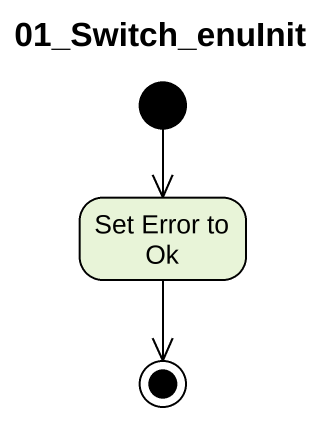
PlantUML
@startuml
title 01_Switch_enuInit
hide empty description
state "Set Error to Ok" as Set_Error_to_Ok
[*] --> Set_Error_to_Ok
Set_Error_to_Ok --> [*]
@enduml
